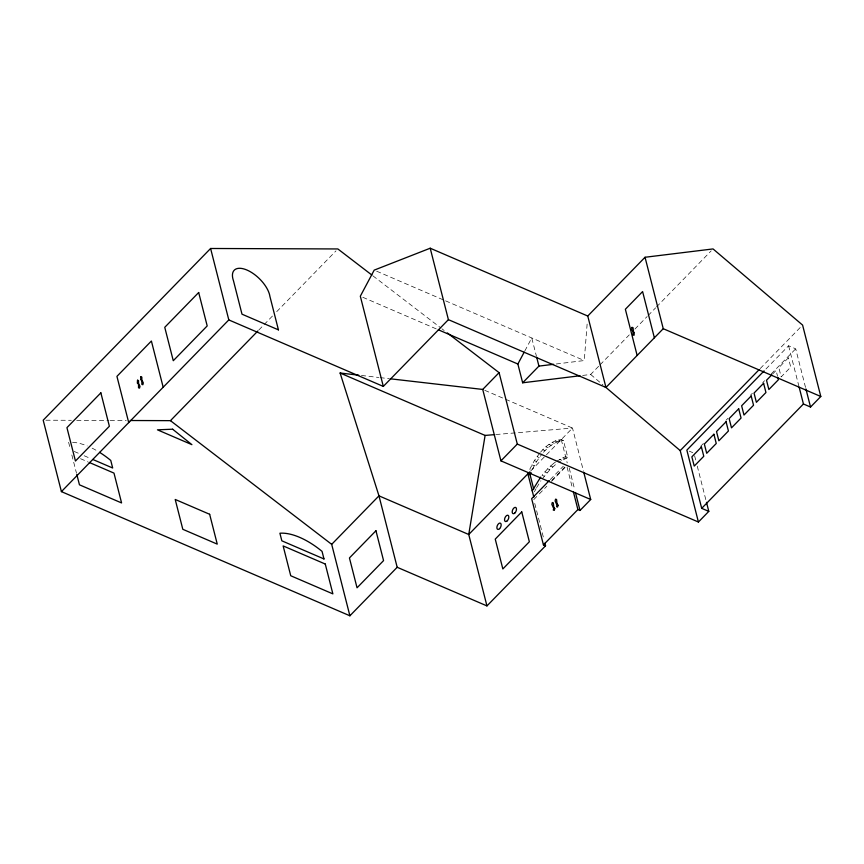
<?xml version="1.0" encoding="UTF-8"?>
<svg xmlns="http://www.w3.org/2000/svg" width="864" height="864" viewBox="0 0 864 864"><rect width="100%" height="100%" fill="white"/><g stroke="black" fill="none" stroke-linecap="round" stroke-linejoin="round"><path stroke-width="0.65" stroke-dasharray="4.32 3.24" d="M556.265 363.982L584.269 360.547L587.347 321.268M539.827 452.995L534.373 460.609L529.772 469.26L531.965 470.2L536.555 461.56L542.02 453.935M524.815 350.978L531.76 337.943L536.328 355.86M534.406 491.767L536.08 488.657M536.63 487.62L540.918 480.773M542.214 478.915L549.85 469.735L555.768 464.368L553.576 463.428L547.657 468.796L542.02 475.276L544.212 476.215M540.562 452.164C545.908 446.04 552.852 440.284 561.265 439.592L563.458 440.532L567.788 457.52L558.781 462.154M543.499 452.282C548.694 446.504 555.433 441.18 563.458 440.532M258.854 329.983L272.97 315.511M276.728 311.656L335.977 250.884M582.671 375.44L590.663 374.458L599.141 365.774M600.08 364.802L629.262 334.876M634.91 329.076L647.158 316.526M648.097 315.554L655.625 307.832M656.564 306.871L711.169 250.862M530.669 470.977L545.508 455.76M546.426 454.81L572.497 428.069L482.728 389.437M550.282 479.574L563.328 466.204M551.772 480.341L564.754 467.035M533.768 499.597L538.423 494.813M539.363 493.862L546.815 486.216M551.47 481.442L566.374 466.16M760.234 368.528L801.652 326.041M765.979 368.96L788.594 345.773L795.69 348.818L805.583 387.634M700.553 446.407L703.382 443.513M725.987 420.314L727.866 418.392M750.481 395.204L752.36 393.271M762.718 382.644L764.608 380.711M771.196 373.939L795.69 348.818M772.589 374.036L776.066 370.472L777.546 376.25M553.576 463.428L555.584 461.948M556.589 461.214L565.596 456.581L567.788 457.52M495.86 434.527L572.497 428.069L583.416 470.923M45.878 420.206L71.334 420.293M76.691 420.314L108.832 420.433M110.171 420.433L126.252 420.498M361.433 375.473L378.756 377.471M380.095 377.622L389.416 378.691M376.661 271.188L444.366 300.326M445.597 300.856L584.269 360.547M362.794 297.281L437.087 329.249M689.224 451.127L692.777 452.66M558.317 439.992L560.509 440.932M555.25 440.932L557.442 441.871M552.128 442.39L554.321 443.34M548.986 444.366L551.167 445.306M545.854 446.807L548.046 447.746M562.615 457.78L564.808 458.719M542.786 449.69L544.979 450.641M559.613 459.324L561.794 460.264M537.008 456.646L539.201 457.585M550.595 465.966L552.776 466.906M534.373 460.609L536.555 461.56M547.657 468.796L549.85 469.735M531.943 464.832L534.136 465.782M544.795 471.906L546.988 472.846M74.261 451.483L79.218 453.611M84.186 455.749L90.374 458.417M80.525 458.698L87.955 461.905M372.935 275.864L440.964 328.05M442.022 328.871L444.15 330.502M590.663 374.458L602.878 384.847M788.594 345.773L798.811 385.873M694.613 455.76L695.941 460.933M697.259 466.106L706.158 501.034M569.214 468.094L574.776 489.92M561.265 439.592L567.216 462.91M567.097 467.186L572.659 489.013M534.751 503.442L543.91 539.384M68.612 442.282L70.222 448.61M71.842 454.972L76.475 473.137M72.533 442.271A57.164 27.67 44.3 0 1 87.21 445.943M92.124 448.157A57.164 27.67 44.3 0 1 97.74 451.224M788.378 357.847L778.82 367.654L781.175 376.898L790.733 367.092L788.378 357.847"/><path stroke-width="1.3" d="M494.521 434.635L485.104 435.434L468.742 534.492L486.95 605.912L545.551 545.81L544.892 543.24M533.736 489.154L530.075 474.768L531.025 472.489M580.003 375.764L522.655 382.795L517.871 364.025L524.189 352.166M532.213 490.817L540.691 477.079M371.876 275.044L337.856 248.951L210.6 248.486L43.2 420.196L61.409 491.616L349.888 615.784L397.181 567.281L378.972 495.85L340.103 373.021L358.765 375.17M61.409 491.616L228.809 319.918L210.6 248.486M130.27 420.509L170.456 420.66L257.915 330.944M383.314 386.413L448.405 319.648L430.207 248.216L374.198 270.13L360.32 296.212L383.314 386.413L228.809 319.918M349.888 615.784L331.69 544.352L378.972 495.85L468.742 534.492L529.74 471.928M390.755 378.853L482.728 389.437L499.09 372.654L447.336 332.942M522.655 382.795L538.931 366.098L553.597 364.306M645.041 257.267L663.25 328.698L605.956 387.45L587.758 316.03L645.041 257.267L713.048 248.929L802.591 325.08L820.8 396.5L810.529 407.041L803.434 403.985L799.146 387.169M573.318 491.573L577.897 509.544L580.014 510.462L590.706 499.5L500.936 460.858L517.298 444.074L499.09 372.654M549.353 480.535L531.652 498.679L543.434 544.892L545.551 545.81M543.434 544.892L577.897 509.544M706.493 502.33L708.793 511.38L698.414 522.029L680.216 450.608L759.294 369.5M764.1 370.883L686.858 450.112L701.698 508.334L708.793 511.38M771.725 374.922L766.508 380.268L768.863 389.524L778.421 379.717L777.838 377.406M701.698 508.334L803.434 403.985M663.25 328.698L820.8 396.5M430.207 248.216L587.758 316.03M448.405 319.648L605.956 387.45M438.318 329.778L517.871 364.025M517.298 444.074L698.414 522.029M340.103 373.021L485.104 435.434M530.075 474.768L527.882 473.828L533.833 497.146M397.181 567.281L486.95 605.912M92.858 459.486L112.687 468.018L110.754 460.426A57.164 27.67 44.3 0 0 99.619 452.369M89.197 462.434L113.983 473.105L121.586 502.945L79.456 484.812L76.81 474.433M170.456 420.66L331.69 544.352M604.919 386.575L680.216 450.608M805.918 388.93L810.529 407.041M654.372 337.792L642.6 291.578L625.363 309.258L637.146 355.471M583.751 472.23L590.706 499.5M575.435 492.491L580.014 510.462M536.652 357.145L538.931 366.098M557.086 504.263L556.567 499.478L555.574 499.154L555.109 500.98L556.751 504.608M553.802 507.632L553.295 502.848L552.29 502.524L551.826 504.338L553.468 507.978M482.728 389.437L500.936 460.858M163.177 387.234L151.394 341.021L116.932 376.369L128.714 422.582M137.527 380.246L137.344 383.141L138.024 383.011L138.532 385.031L138.532 387.796L139.536 388.12L139.99 386.305L138.532 383.335L138.532 380.57L137.527 380.246M140.854 376.834L140.67 379.728L141.34 379.609L141.858 381.629L141.858 384.394L142.862 384.718L143.316 382.892L141.847 379.933L141.847 377.158L140.854 376.834M554.753 508.583L554.299 510.397L553.295 510.073L553.975 507.46L554.753 508.583M558.036 505.213L557.582 507.038L556.578 506.714L557.258 504.09L558.036 505.213M632.048 327.402L631.595 329.216L633.053 332.186L633.053 334.962L634.057 335.275L634.241 332.392L633.56 332.51L633.053 327.726L632.048 327.402M100.861 392.85L66.938 427.648L75.449 461.041L109.372 426.254L100.861 392.85M198.677 292.518L164.754 327.316L173.275 360.72L207.198 325.922L198.677 292.518M375.948 530.755L349.434 557.95L357.048 587.801L383.562 560.606L375.948 530.755M521.748 511.92L495.245 539.114L502.848 568.955L529.362 541.76L521.748 511.92M701.428 447.034L691.859 456.84L694.224 466.085L703.782 456.278L701.428 447.034M713.902 434.236L704.344 444.031L706.698 453.287L716.256 443.48L713.902 434.236M726.073 421.751L716.515 431.557L718.87 440.802L728.428 430.996L726.073 421.751M738.698 408.791L729.14 418.597L731.495 427.853L741.053 418.046L738.698 408.791M751.183 395.993L741.625 405.788L743.99 415.044L753.548 405.238L751.183 395.993M763.592 383.26L754.034 393.066L756.389 402.311L765.947 392.515L763.592 383.26M172.627 429.203L157.453 429.829L191.905 444.658L172.627 429.203M278.435 329.864L241.996 314.183L233.485 280.778A23.771 11.513 44.3 0 1 246.964 270.043A23.771 11.513 44.3 0 1 269.924 296.46L278.435 329.864M323.978 558.954L281.837 540.821L279.904 533.228A57.164 27.67 44.3 0 1 322.045 551.362L323.978 558.954M209.65 514.285L175.208 499.457L182.812 529.297L217.253 544.126L209.65 514.285M325.274 564.041L283.133 545.908L290.736 575.748L332.878 593.881L325.274 564.041M499.63 528.628A3.37 1.825 -66.7 0 0 500.504 523.238A3.37 1.825 -66.7 0 0 496.94 526.889A3.37 1.825 -66.7 0 0 499.63 528.628M514.944 512.914A3.37 1.825 -66.7 0 0 515.819 507.524A3.37 1.825 -66.7 0 0 512.255 511.186A3.37 1.825 -66.7 0 0 514.944 512.914M507.287 520.765A3.37 1.825 -66.7 0 0 508.162 515.376A3.37 1.825 -66.7 0 0 504.598 519.037A3.37 1.825 -66.7 0 0 507.287 520.765"/></g></svg>
